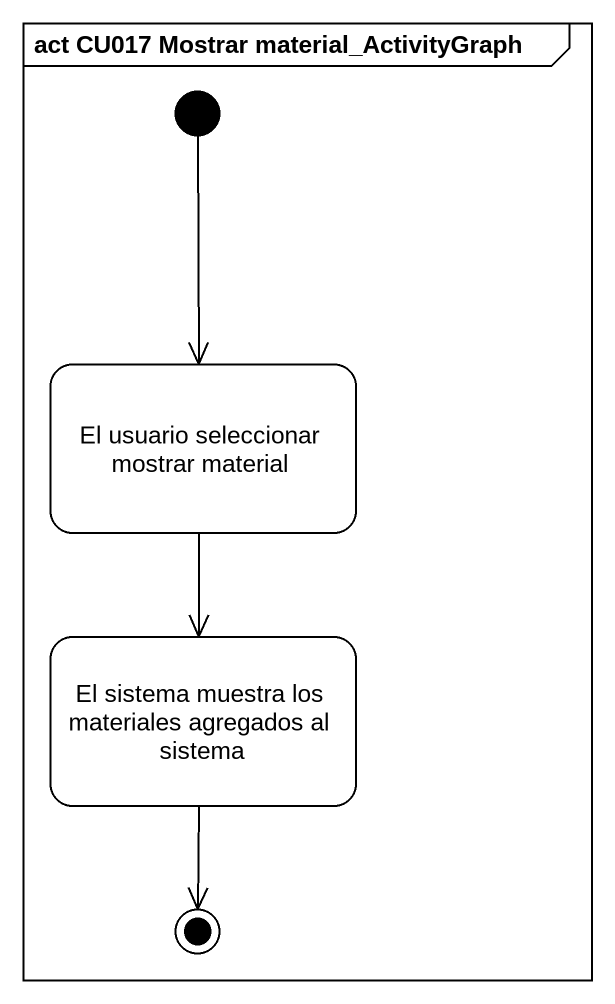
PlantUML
@startuml
mainframe act CU017 Mostrar material_ActivityGraph
hide empty description
state "El usuario seleccionar mostrar material" as El_usuario_seleccionar
state "El sistema muestra los materiales agregados al sistema" as El_sistema_muestra_los
[*] --> El_usuario_seleccionar
El_usuario_seleccionar --> El_sistema_muestra_los
El_sistema_muestra_los --> [*]
@enduml
